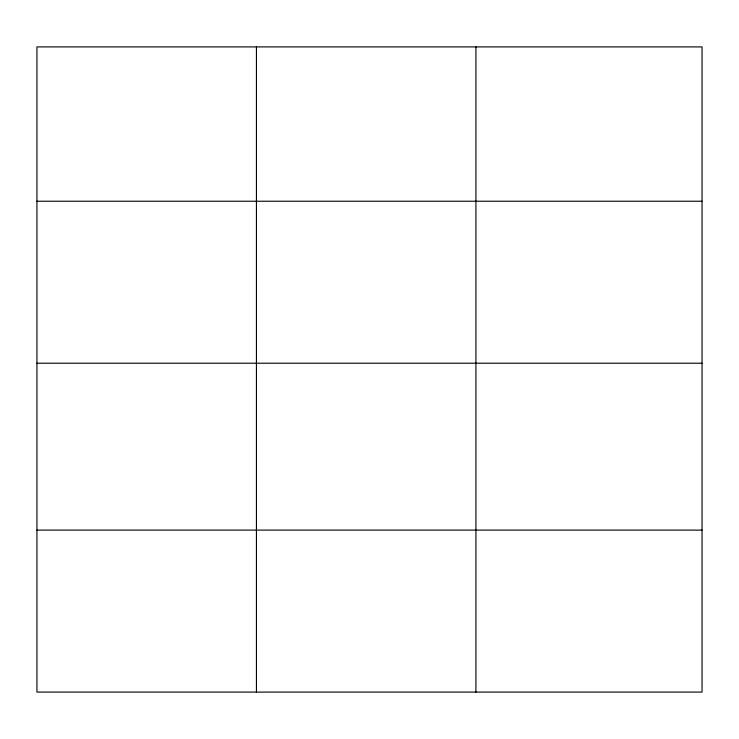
<?xml version="1.0" encoding="UTF-8"?>
<svg xmlns="http://www.w3.org/2000/svg" width="739" height="739" viewBox="0 0 739 739"><rect width="100%" height="100%" fill="white"/><g stroke="black" fill="none" stroke-linecap="round" stroke-linejoin="round"><path stroke-width="1.11" d="M702.05 363.209L702.05 46.908L36.95 46.908L36.95 692.092L702.05 692.092L702.05 363.209L36.95 363.209M36.95 201.23L702.05 201.23M36.95 530.103L702.05 530.103M475.916 46.908L475.916 692.092M256.433 46.908L256.433 692.092"/></g></svg>
